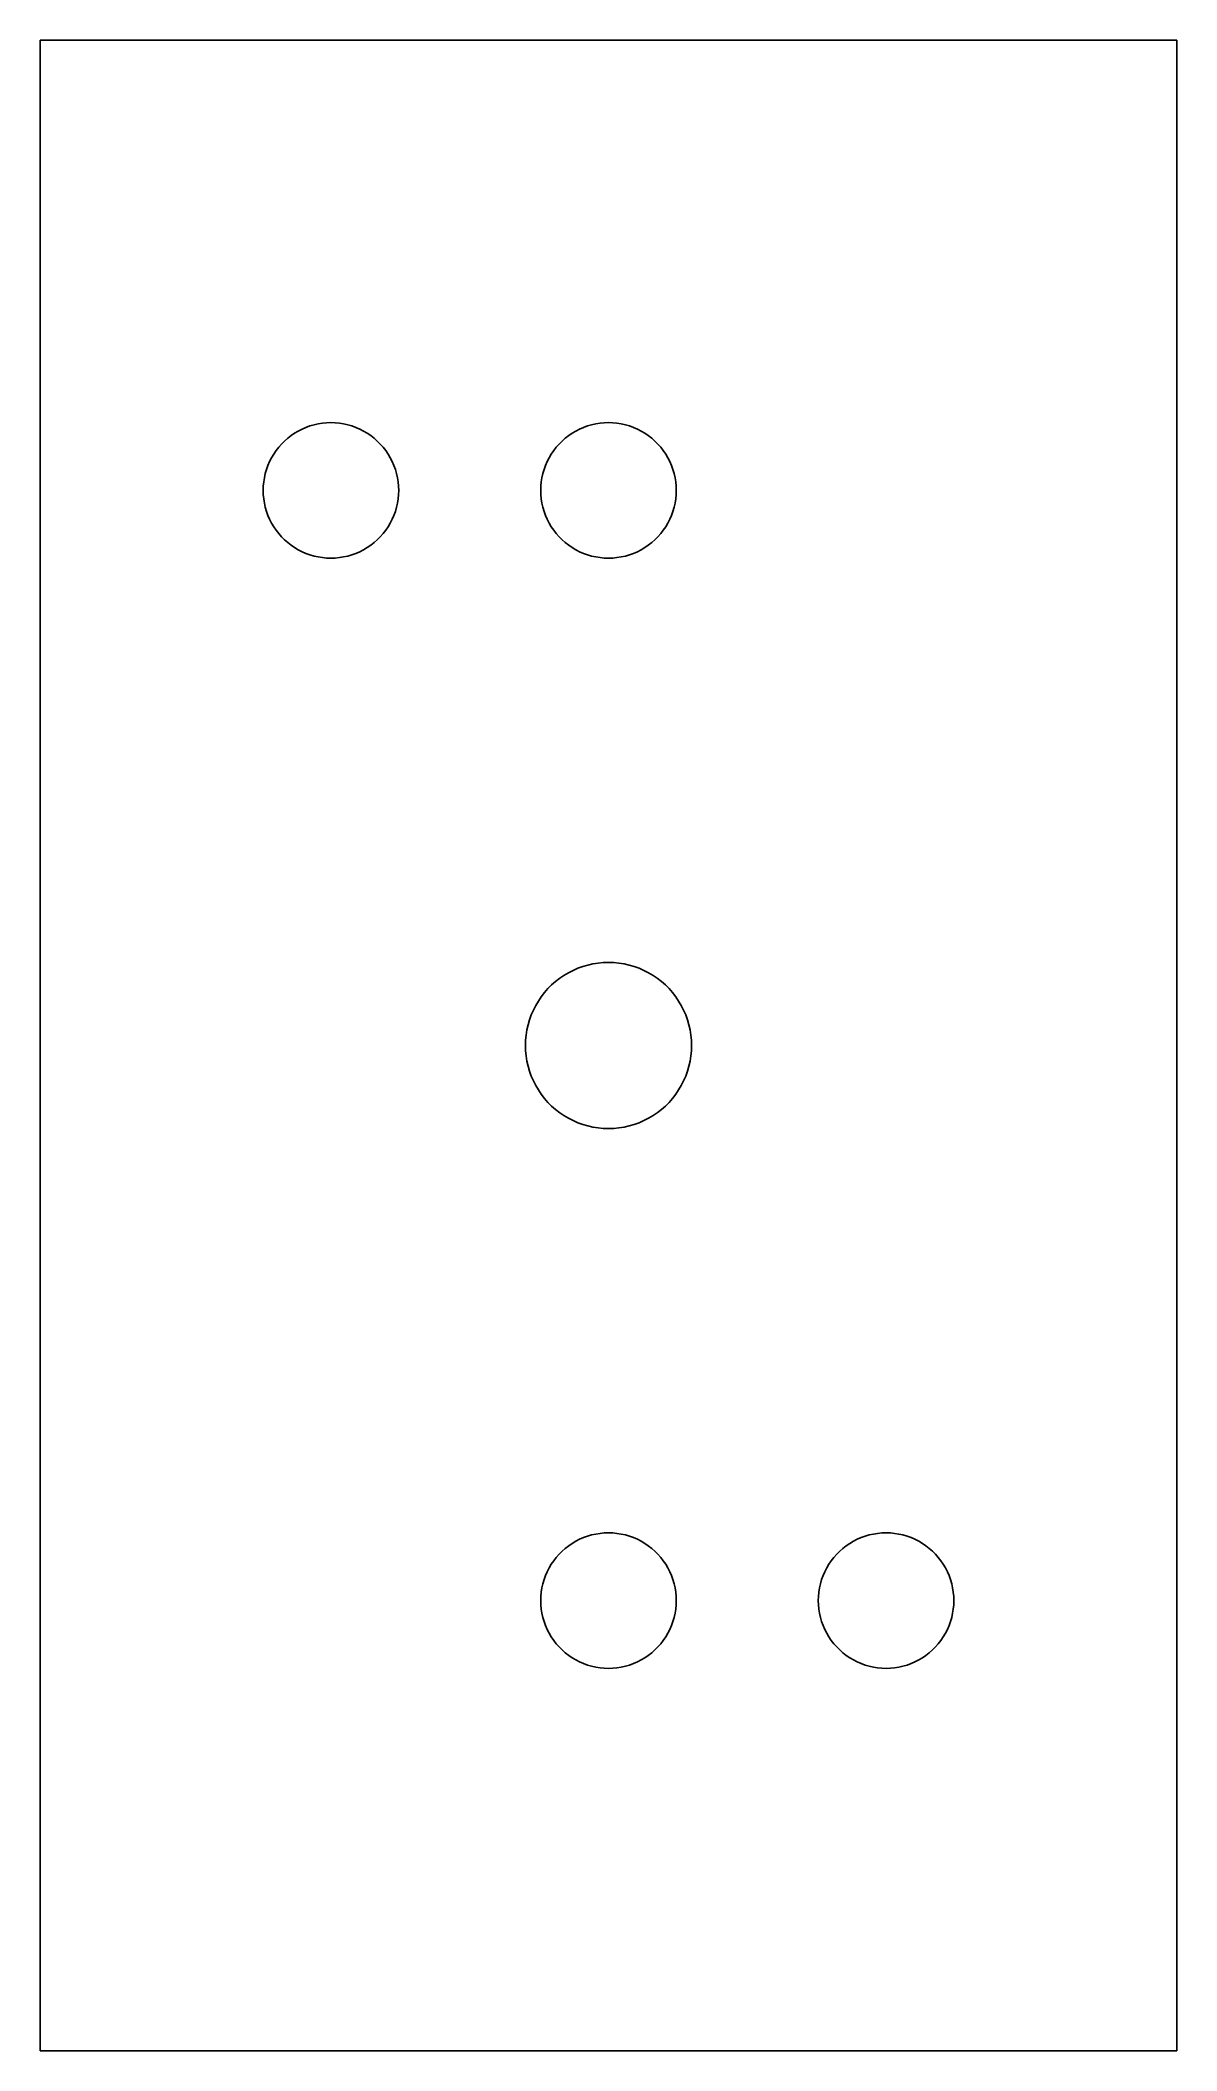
# Model space of a CAD drawing. Header units: metres. Extents: x -13 to 13, y -23 to 23.
import ezdxf

# ---------------------------------------------------------------- set-up
doc = ezdxf.new("R2010")
doc.units = ezdxf.units.M

msp = doc.modelspace()

# ---------------------------------------------------------------- linework, layer by layer
for p, q in [((13, 23), (-13, 23)), ((-13, 23), (-13, -23)), ((13, -23), (13, 23)), ((-7.47989, 13.761), (-7.41104, 13.8299)), ((-7.41104, 13.8299), (-7.338, 13.8943)), ((-7.338, 13.8943), (-7.26106, 13.954)), ((-7.26106, 13.954), (-7.18053, 14.0087)), ((-7.18053, 14.0087), (-7.09671, 14.0583)), ((-7.09671, 14.0583), (-7.00995, 14.1025)), ((-7.00995, 14.1025), (-6.92058, 14.1411)), ((-6.92058, 14.1411), (-6.82896, 14.1741)), ((-6.82896, 14.1741), (-6.73546, 14.2013)), ((-6.73546, 14.2013), (-6.64043, 14.2225)), ((-6.64043, 14.2225), (-6.54427, 14.2378)), ((-6.54427, 14.2378), (-6.44731, 14.2469)), ((-6.44731, 14.2469), (-6.34999, 14.25)), ((-6.34999, 14.25), (-6.25267, 14.2469)), ((-6.25267, 14.2469), (-6.15573, 14.2378)), ((-6.15573, 14.2378), (-6.05956, 14.2225)), ((-6.05956, 14.2225), (-5.96452, 14.2013)), ((-5.96452, 14.2013), (-5.87102, 14.1741)), ((-5.87102, 14.1741), (-5.7794, 14.1411)), ((-5.7794, 14.1411), (-5.69003, 14.1025)), ((-5.69003, 14.1025), (-5.60327, 14.0583)), ((-5.60327, 14.0583), (-5.51945, 14.0087)), ((-5.51945, 14.0087), (-5.43892, 13.954)), ((-5.43892, 13.954), (-5.36198, 13.8943)), ((-5.36198, 13.8943), (-5.28894, 13.8299)), ((-5.28894, 13.8299), (-5.22009, 13.761)), ((-1.1299, 13.761), (-1.06104, 13.8299)), ((-1.06104, 13.8299), (-0.988007, 13.8943)), ((-0.988007, 13.8943), (-0.911057, 13.954)), ((-0.911057, 13.954), (-0.830521, 14.0087)), ((-0.830521, 14.0087), (-0.746704, 14.0583)), ((-0.746704, 14.0583), (-0.659958, 14.1025)), ((-0.659958, 14.1025), (-0.570587, 14.1411)), ((-0.570587, 14.1411), (-0.478973, 14.1741)), ((-0.478973, 14.1741), (-0.385468, 14.2013)), ((-0.385468, 14.2013), (-0.290436, 14.2225)), ((-0.290436, 14.2225), (-0.19426, 14.2378)), ((-0.19426, 14.2378), (-0.097321, 14.2469)), ((-0.097321, 14.2469), (0, 14.25)), ((0, 14.25), (0.097321, 14.2469)), ((0.097321, 14.2469), (0.19426, 14.2378)), ((0.19426, 14.2378), (0.290436, 14.2225)), ((0.290436, 14.2225), (0.385468, 14.2013)), ((0.385468, 14.2013), (0.478973, 14.1741)), ((0.478973, 14.1741), (0.570587, 14.1411)), ((0.570587, 14.1411), (0.659958, 14.1025)), ((0.659958, 14.1025), (0.746704, 14.0583)), ((0.746704, 14.0583), (0.830521, 14.0087)), ((0.830521, 14.0087), (0.911057, 13.954)), ((0.911057, 13.954), (0.988007, 13.8943)), ((0.988007, 13.8943), (1.06104, 13.8299)), ((1.06104, 13.8299), (1.1299, 13.761)), ((-7.79115, 13.2706), (-7.75247, 13.36)), ((-7.75247, 13.36), (-7.70827, 13.4467)), ((-7.70827, 13.4467), (-7.65871, 13.5305)), ((-7.65871, 13.5305), (-7.60397, 13.6111)), ((-7.60397, 13.6111), (-7.54428, 13.688)), ((-7.54428, 13.688), (-7.47989, 13.761)), ((-5.22009, 13.761), (-5.1557, 13.688)), ((-5.1557, 13.688), (-5.09602, 13.6111)), ((-5.09602, 13.6111), (-5.04129, 13.5305)), ((-5.04129, 13.5305), (-4.99171, 13.4467)), ((-4.99171, 13.4467), (-4.94751, 13.36)), ((-4.94751, 13.36), (-4.90884, 13.2706)), ((-1.44115, 13.2706), (-1.40248, 13.36)), ((-1.40248, 13.36), (-1.35826, 13.4467)), ((-1.35826, 13.4467), (-1.3087, 13.5305)), ((-1.3087, 13.5305), (-1.25397, 13.6111)), ((-1.25397, 13.6111), (-1.19429, 13.688)), ((-1.19429, 13.688), (-1.1299, 13.761)), ((1.1299, 13.761), (1.19429, 13.688)), ((1.19429, 13.688), (1.25397, 13.6111)), ((1.25397, 13.6111), (1.3087, 13.5305)), ((1.3087, 13.5305), (1.35826, 13.4467)), ((1.35826, 13.4467), (1.40248, 13.36)), ((1.40248, 13.36), (1.44115, 13.2706)), ((-7.89693, 12.7973), (-7.88777, 12.8943)), ((-7.88777, 12.8943), (-7.87254, 12.9904)), ((-7.87254, 12.9904), (-7.8513, 13.0855)), ((-7.8513, 13.0855), (-7.82413, 13.179)), ((-7.82413, 13.179), (-7.79115, 13.2706)), ((-4.90884, 13.2706), (-4.87585, 13.179)), ((-4.87585, 13.179), (-4.84869, 13.0855)), ((-4.84869, 13.0855), (-4.82745, 12.9904)), ((-4.82745, 12.9904), (-4.81221, 12.8943)), ((-4.81221, 12.8943), (-4.80305, 12.7973)), ((-1.54694, 12.7973), (-1.53777, 12.8943)), ((-1.53777, 12.8943), (-1.52254, 12.9904)), ((-1.52254, 12.9904), (-1.5013, 13.0855)), ((-1.5013, 13.0855), (-1.47414, 13.179)), ((-1.47414, 13.179), (-1.44115, 13.2706)), ((1.44115, 13.2706), (1.47414, 13.179)), ((1.47414, 13.179), (1.5013, 13.0855)), ((1.5013, 13.0855), (1.52254, 12.9904)), ((1.52254, 12.9904), (1.53777, 12.8943)), ((1.53777, 12.8943), (1.54694, 12.7973)), ((-7.89999, 12.7), (-7.89693, 12.7973)), ((-7.89693, 12.6027), (-7.89999, 12.7)), ((-7.88777, 12.5057), (-7.89693, 12.6027)), ((-7.87254, 12.4095), (-7.88777, 12.5057)), ((-4.81221, 12.5057), (-4.82745, 12.4095)), ((-4.80305, 12.6027), (-4.81221, 12.5057)), ((-4.80305, 12.7973), (-4.79999, 12.7)), ((-4.79999, 12.7), (-4.80305, 12.6027)), ((-1.54999, 12.7), (-1.54694, 12.7973)), ((-1.54694, 12.6027), (-1.54999, 12.7)), ((-1.53777, 12.5057), (-1.54694, 12.6027)), ((-1.52254, 12.4095), (-1.53777, 12.5057)), ((1.53777, 12.5057), (1.52254, 12.4095)), ((1.54694, 12.6027), (1.53777, 12.5057)), ((1.54694, 12.7973), (1.54999, 12.7)), ((1.54999, 12.7), (1.54694, 12.6027)), ((-7.8513, 12.3145), (-7.87254, 12.4095)), ((-7.82413, 12.221), (-7.8513, 12.3145)), ((-7.79115, 12.1294), (-7.82413, 12.221)), ((-7.75247, 12.04), (-7.79115, 12.1294)), ((-7.70827, 11.9533), (-7.75247, 12.04)), ((-4.94751, 12.04), (-4.99171, 11.9533)), ((-4.90884, 12.1294), (-4.94751, 12.04)), ((-4.87585, 12.221), (-4.90884, 12.1294)), ((-4.84869, 12.3145), (-4.87585, 12.221)), ((-4.82745, 12.4095), (-4.84869, 12.3145)), ((-1.5013, 12.3145), (-1.52254, 12.4095)), ((-1.47414, 12.221), (-1.5013, 12.3145)), ((-1.44115, 12.1294), (-1.47414, 12.221)), ((-1.40248, 12.04), (-1.44115, 12.1294)), ((-1.35826, 11.9533), (-1.40248, 12.04)), ((1.40248, 12.04), (1.35826, 11.9533)), ((1.44115, 12.1294), (1.40248, 12.04)), ((1.47414, 12.221), (1.44115, 12.1294)), ((1.5013, 12.3145), (1.47414, 12.221)), ((1.52254, 12.4095), (1.5013, 12.3145)), ((-7.65871, 11.8695), (-7.70827, 11.9533)), ((-7.60397, 11.7889), (-7.65871, 11.8695)), ((-7.54428, 11.712), (-7.60397, 11.7889)), ((-7.47989, 11.6389), (-7.54428, 11.712)), ((-7.41104, 11.5701), (-7.47989, 11.6389)), ((-7.338, 11.5057), (-7.41104, 11.5701)), ((-7.26106, 11.446), (-7.338, 11.5057)), ((-5.36198, 11.5057), (-5.43892, 11.446)), ((-5.28894, 11.5701), (-5.36198, 11.5057)), ((-5.22009, 11.6389), (-5.28894, 11.5701)), ((-5.1557, 11.712), (-5.22009, 11.6389)), ((-5.09602, 11.7889), (-5.1557, 11.712)), ((-5.04129, 11.8695), (-5.09602, 11.7889)), ((-4.99171, 11.9533), (-5.04129, 11.8695)), ((-1.3087, 11.8695), (-1.35826, 11.9533)), ((-1.25397, 11.7889), (-1.3087, 11.8695)), ((-1.19429, 11.712), (-1.25397, 11.7889)), ((-1.1299, 11.6389), (-1.19429, 11.712)), ((-1.06104, 11.5701), (-1.1299, 11.6389)), ((-0.988007, 11.5057), (-1.06104, 11.5701)), ((-0.911057, 11.446), (-0.988007, 11.5057)), ((0.988007, 11.5057), (0.911057, 11.446)), ((1.06104, 11.5701), (0.988007, 11.5057)), ((1.1299, 11.6389), (1.06104, 11.5701)), ((1.19429, 11.712), (1.1299, 11.6389)), ((1.25397, 11.7889), (1.19429, 11.712)), ((1.3087, 11.8695), (1.25397, 11.7889)), ((1.35826, 11.9533), (1.3087, 11.8695)), ((-7.18053, 11.3913), (-7.26106, 11.446)), ((-7.09671, 11.3417), (-7.18053, 11.3913)), ((-7.00995, 11.2975), (-7.09671, 11.3417)), ((-6.92058, 11.2588), (-7.00995, 11.2975)), ((-6.82896, 11.2259), (-6.92058, 11.2588)), ((-6.73546, 11.1987), (-6.82896, 11.2259)), ((-6.64043, 11.1774), (-6.73546, 11.1987)), ((-6.54427, 11.1622), (-6.64043, 11.1774)), ((-6.44731, 11.153), (-6.54427, 11.1622)), ((-6.34999, 11.15), (-6.44731, 11.153)), ((-6.25267, 11.153), (-6.34999, 11.15)), ((-6.15573, 11.1622), (-6.25267, 11.153)), ((-6.05956, 11.1774), (-6.15573, 11.1622)), ((-5.96452, 11.1987), (-6.05956, 11.1774)), ((-5.87102, 11.2259), (-5.96452, 11.1987)), ((-5.7794, 11.2588), (-5.87102, 11.2259)), ((-5.69003, 11.2975), (-5.7794, 11.2588)), ((-5.60327, 11.3417), (-5.69003, 11.2975)), ((-5.51945, 11.3913), (-5.60327, 11.3417)), ((-5.43892, 11.446), (-5.51945, 11.3913)), ((-0.830521, 11.3913), (-0.911057, 11.446)), ((-0.746704, 11.3417), (-0.830521, 11.3913)), ((-0.659958, 11.2975), (-0.746704, 11.3417)), ((-0.570587, 11.2588), (-0.659958, 11.2975)), ((-0.478973, 11.2259), (-0.570587, 11.2588)), ((-0.385468, 11.1987), (-0.478973, 11.2259)), ((-0.290436, 11.1774), (-0.385468, 11.1987)), ((-0.19426, 11.1622), (-0.290436, 11.1774)), ((-0.097321, 11.153), (-0.19426, 11.1622)), ((0, 11.15), (-0.097321, 11.153)), ((0.097321, 11.153), (0, 11.15)), ((0.19426, 11.1622), (0.097321, 11.153)), ((0.290436, 11.1774), (0.19426, 11.1622)), ((0.385468, 11.1987), (0.290436, 11.1774)), ((0.478973, 11.2259), (0.385468, 11.1987)), ((0.570587, 11.2588), (0.478973, 11.2259)), ((0.659958, 11.2975), (0.570587, 11.2588)), ((0.746704, 11.3417), (0.659958, 11.2975)), ((0.830521, 11.3913), (0.746704, 11.3417)), ((0.911057, 11.446), (0.830521, 11.3913)), ((-0.587128, 1.80701), (-0.472504, 1.8403)), ((-0.472504, 1.8403), (-0.356018, 1.86633)), ((-0.356018, 1.86633), (-0.238129, 1.88501)), ((-0.238129, 1.88501), (-0.119293, 1.89624)), ((-0.119293, 1.89624), (0, 1.89999)), ((0, 1.89999), (0.119293, 1.89624)), ((0.119293, 1.89624), (0.238129, 1.88501)), ((0.238129, 1.88501), (0.356018, 1.86633)), ((0.356018, 1.86633), (0.472504, 1.8403)), ((0.472504, 1.8403), (0.587128, 1.80701)), ((-1.38504, 1.30063), (-1.30063, 1.38504)), ((-1.30063, 1.38504), (-1.21111, 1.46397)), ((-1.21111, 1.46397), (-1.11679, 1.53712)), ((-1.11679, 1.53712), (-1.01807, 1.60422)), ((-1.01807, 1.60422), (-0.915329, 1.66498)), ((-0.915329, 1.66498), (-0.808975, 1.71916)), ((-0.808975, 1.71916), (-0.699432, 1.76657)), ((-0.699432, 1.76657), (-0.587128, 1.80701)), ((0.587128, 1.80701), (0.699432, 1.76657)), ((0.699432, 1.76657), (0.808975, 1.71916)), ((0.808975, 1.71916), (0.915329, 1.66498)), ((0.915329, 1.66498), (1.01807, 1.60422)), ((1.01807, 1.60422), (1.11679, 1.53712)), ((1.11679, 1.53712), (1.21111, 1.46397)), ((1.21111, 1.46397), (1.30063, 1.38504)), ((1.30063, 1.38504), (1.38504, 1.30063)), ((-1.66498, 0.915329), (-1.60422, 1.01807)), ((-1.60422, 1.01807), (-1.53712, 1.11679)), ((-1.53712, 1.11679), (-1.46397, 1.21111)), ((-1.46397, 1.21111), (-1.38504, 1.30063)), ((1.38504, 1.30063), (1.46397, 1.21111)), ((1.46397, 1.21111), (1.53712, 1.11679)), ((1.53712, 1.11679), (1.60422, 1.01807)), ((1.60422, 1.01807), (1.66498, 0.915329)), ((-1.86633, 0.356018), (-1.8403, 0.472504)), ((-1.8403, 0.472504), (-1.80701, 0.587128)), ((-1.80701, 0.587128), (-1.76657, 0.699432)), ((-1.76657, 0.699432), (-1.71916, 0.808975)), ((-1.71916, 0.808975), (-1.66498, 0.915329)), ((1.66498, 0.915329), (1.71916, 0.808975)), ((1.71916, 0.808975), (1.76657, 0.699432)), ((1.76657, 0.699432), (1.80701, 0.587128)), ((1.80701, 0.587128), (1.8403, 0.472504)), ((1.8403, 0.472504), (1.86633, 0.356018)), ((-1.89999, 0), (-1.89624, 0.119293)), ((-1.89624, -0.119293), (-1.89999, 0)), ((-1.89624, 0.119293), (-1.88501, 0.238129)), ((-1.88501, 0.238129), (-1.86633, 0.356018)), ((1.86633, 0.356018), (1.88501, 0.238129)), ((1.88501, 0.238129), (1.89624, 0.119293)), ((1.89624, 0.119293), (1.89999, 0)), ((1.89999, 0), (1.89624, -0.119293)), ((-1.88501, -0.238129), (-1.89624, -0.119293)), ((-1.86633, -0.356018), (-1.88501, -0.238129)), ((-1.8403, -0.472504), (-1.86633, -0.356018)), ((1.86633, -0.356018), (1.8403, -0.472504)), ((1.88501, -0.238129), (1.86633, -0.356018)), ((1.89624, -0.119293), (1.88501, -0.238129)), ((-1.80701, -0.587128), (-1.8403, -0.472504)), ((-1.76657, -0.699432), (-1.80701, -0.587128)), ((-1.71916, -0.808975), (-1.76657, -0.699432)), ((-1.66498, -0.915329), (-1.71916, -0.808975)), ((-1.60422, -1.01807), (-1.66498, -0.915329)), ((1.66498, -0.915329), (1.60422, -1.01807)), ((1.71916, -0.808975), (1.66498, -0.915329)), ((1.76657, -0.699432), (1.71916, -0.808975)), ((1.80701, -0.587128), (1.76657, -0.699432)), ((1.8403, -0.472504), (1.80701, -0.587128)), ((-1.53712, -1.11679), (-1.60422, -1.01807)), ((-1.46397, -1.21111), (-1.53712, -1.11679)), ((-1.38504, -1.30063), (-1.46397, -1.21111)), ((-1.30063, -1.38504), (-1.38504, -1.30063)), ((1.38504, -1.30063), (1.30063, -1.38504)), ((1.46397, -1.21111), (1.38504, -1.30063)), ((1.53712, -1.11679), (1.46397, -1.21111)), ((1.60422, -1.01807), (1.53712, -1.11679)), ((-1.21111, -1.46397), (-1.30063, -1.38504)), ((-1.11679, -1.53712), (-1.21111, -1.46397)), ((-1.01807, -1.60422), (-1.11679, -1.53712)), ((-0.915329, -1.66498), (-1.01807, -1.60422)), ((-0.808975, -1.71916), (-0.915329, -1.66498)), ((-0.699432, -1.76657), (-0.808975, -1.71916)), ((-0.587128, -1.80701), (-0.699432, -1.76657)), ((-0.472504, -1.8403), (-0.587128, -1.80701)), ((0.587128, -1.80701), (0.472504, -1.8403)), ((0.699432, -1.76657), (0.587128, -1.80701)), ((0.808975, -1.71916), (0.699432, -1.76657)), ((0.915329, -1.66498), (0.808975, -1.71916)), ((1.01807, -1.60422), (0.915329, -1.66498)), ((1.11679, -1.53712), (1.01807, -1.60422)), ((1.21111, -1.46397), (1.11679, -1.53712)), ((1.30063, -1.38504), (1.21111, -1.46397)), ((-0.356018, -1.86633), (-0.472504, -1.8403)), ((-0.238129, -1.88501), (-0.356018, -1.86633)), ((-0.119293, -1.89624), (-0.238129, -1.88501)), ((0, -1.89999), (-0.119293, -1.89624)), ((0.119293, -1.89624), (0, -1.89999)), ((0.238129, -1.88501), (0.119293, -1.89624)), ((0.356018, -1.86633), (0.238129, -1.88501)), ((0.472504, -1.8403), (0.356018, -1.86633)), ((-0.988007, -11.5057), (-0.911057, -11.446)), ((-0.911057, -11.446), (-0.830521, -11.3913)), ((-0.830521, -11.3913), (-0.746704, -11.3417)), ((-0.746704, -11.3417), (-0.659958, -11.2975)), ((-0.659958, -11.2975), (-0.570587, -11.2588)), ((-0.570587, -11.2588), (-0.478973, -11.2259)), ((-0.478973, -11.2259), (-0.385468, -11.1987)), ((-0.385468, -11.1987), (-0.290436, -11.1774)), ((-0.290436, -11.1774), (-0.19426, -11.1622)), ((-0.19426, -11.1622), (-0.097321, -11.153)), ((-0.097321, -11.153), (0, -11.15)), ((0, -11.15), (0.097321, -11.153)), ((0.097321, -11.153), (0.19426, -11.1622)), ((0.19426, -11.1622), (0.290436, -11.1774)), ((0.290436, -11.1774), (0.385468, -11.1987)), ((0.385468, -11.1987), (0.478973, -11.2259)), ((0.478973, -11.2259), (0.570587, -11.2588)), ((0.570587, -11.2588), (0.659958, -11.2975)), ((0.659958, -11.2975), (0.746704, -11.3417)), ((0.746704, -11.3417), (0.830521, -11.3913)), ((0.830521, -11.3913), (0.911057, -11.446)), ((0.911057, -11.446), (0.988007, -11.5057)), ((5.36198, -11.5057), (5.43892, -11.446)), ((5.43892, -11.446), (5.51945, -11.3913)), ((5.51945, -11.3913), (5.60327, -11.3417)), ((5.60327, -11.3417), (5.69003, -11.2975)), ((5.69003, -11.2975), (5.7794, -11.2588)), ((5.7794, -11.2588), (5.87102, -11.2259)), ((5.87102, -11.2259), (5.96452, -11.1987)), ((5.96452, -11.1987), (6.05956, -11.1774)), ((6.05956, -11.1774), (6.15573, -11.1622)), ((6.15573, -11.1622), (6.25267, -11.153)), ((6.25267, -11.153), (6.34999, -11.15)), ((6.34999, -11.15), (6.44731, -11.153)), ((6.44731, -11.153), (6.54427, -11.1622)), ((6.54427, -11.1622), (6.64043, -11.1774)), ((6.64043, -11.1774), (6.73546, -11.1987)), ((6.73546, -11.1987), (6.82896, -11.2259)), ((6.82896, -11.2259), (6.92058, -11.2588)), ((6.92058, -11.2588), (7.00995, -11.2975)), ((7.00995, -11.2975), (7.09671, -11.3417)), ((7.09671, -11.3417), (7.18053, -11.3913)), ((7.18053, -11.3913), (7.26106, -11.446)), ((7.26106, -11.446), (7.338, -11.5057)), ((-1.40248, -12.04), (-1.35826, -11.9533)), ((-1.35826, -11.9533), (-1.3087, -11.8695)), ((-1.3087, -11.8695), (-1.25397, -11.7889)), ((-1.25397, -11.7889), (-1.19429, -11.712)), ((-1.19429, -11.712), (-1.1299, -11.6389)), ((-1.1299, -11.6389), (-1.06104, -11.5701)), ((-1.06104, -11.5701), (-0.988007, -11.5057)), ((0.988007, -11.5057), (1.06104, -11.5701)), ((1.06104, -11.5701), (1.1299, -11.6389)), ((1.1299, -11.6389), (1.19429, -11.712)), ((1.19429, -11.712), (1.25397, -11.7889)), ((1.25397, -11.7889), (1.3087, -11.8695)), ((1.3087, -11.8695), (1.35826, -11.9533)), ((1.35826, -11.9533), (1.40248, -12.04)), ((4.94751, -12.04), (4.99171, -11.9533)), ((4.99171, -11.9533), (5.04129, -11.8695)), ((5.04129, -11.8695), (5.09602, -11.7889)), ((5.09602, -11.7889), (5.1557, -11.712)), ((5.1557, -11.712), (5.22009, -11.6389)), ((5.22009, -11.6389), (5.28894, -11.5701)), ((5.28894, -11.5701), (5.36198, -11.5057)), ((7.338, -11.5057), (7.41104, -11.5701)), ((7.41104, -11.5701), (7.47989, -11.6389)), ((7.47989, -11.6389), (7.54428, -11.712)), ((7.54428, -11.712), (7.60397, -11.7889)), ((7.60397, -11.7889), (7.65871, -11.8695)), ((7.65871, -11.8695), (7.70827, -11.9533)), ((7.70827, -11.9533), (7.75247, -12.04)), ((-1.53777, -12.5057), (-1.52254, -12.4095)), ((-1.52254, -12.4095), (-1.5013, -12.3145)), ((-1.5013, -12.3145), (-1.47414, -12.221)), ((-1.47414, -12.221), (-1.44115, -12.1294)), ((-1.44115, -12.1294), (-1.40248, -12.04)), ((1.40248, -12.04), (1.44115, -12.1294)), ((1.44115, -12.1294), (1.47414, -12.221)), ((1.47414, -12.221), (1.5013, -12.3145)), ((1.5013, -12.3145), (1.52254, -12.4095)), ((1.52254, -12.4095), (1.53777, -12.5057)), ((4.81221, -12.5057), (4.82745, -12.4095)), ((4.82745, -12.4095), (4.84869, -12.3145)), ((4.84869, -12.3145), (4.87585, -12.221)), ((4.87585, -12.221), (4.90884, -12.1294)), ((4.90884, -12.1294), (4.94751, -12.04)), ((7.75247, -12.04), (7.79115, -12.1294)), ((7.79115, -12.1294), (7.82413, -12.221)), ((7.82413, -12.221), (7.8513, -12.3145)), ((7.8513, -12.3145), (7.87254, -12.4095)), ((7.87254, -12.4095), (7.88777, -12.5057)), ((-1.54999, -12.7), (-1.54694, -12.6027)), ((-1.54694, -12.7973), (-1.54999, -12.7)), ((-1.54694, -12.6027), (-1.53777, -12.5057)), ((-1.53777, -12.8943), (-1.54694, -12.7973)), ((1.53777, -12.5057), (1.54694, -12.6027)), ((1.54694, -12.7973), (1.53777, -12.8943)), ((1.54694, -12.6027), (1.54999, -12.7)), ((1.54999, -12.7), (1.54694, -12.7973)), ((4.79999, -12.7), (4.80305, -12.6027)), ((4.80305, -12.7973), (4.79999, -12.7)), ((4.80305, -12.6027), (4.81221, -12.5057)), ((4.81221, -12.8943), (4.80305, -12.7973)), ((7.88777, -12.5057), (7.89693, -12.6027)), ((7.89693, -12.7973), (7.88777, -12.8943)), ((7.89693, -12.6027), (7.89999, -12.7)), ((7.89999, -12.7), (7.89693, -12.7973)), ((-1.52254, -12.9904), (-1.53777, -12.8943)), ((-1.5013, -13.0855), (-1.52254, -12.9904)), ((-1.47414, -13.179), (-1.5013, -13.0855)), ((-1.44115, -13.2706), (-1.47414, -13.179)), ((-1.40248, -13.36), (-1.44115, -13.2706)), ((1.44115, -13.2706), (1.40248, -13.36)), ((1.47414, -13.179), (1.44115, -13.2706)), ((1.5013, -13.0855), (1.47414, -13.179)), ((1.52254, -12.9904), (1.5013, -13.0855)), ((1.53777, -12.8943), (1.52254, -12.9904)), ((4.82745, -12.9904), (4.81221, -12.8943)), ((4.84869, -13.0855), (4.82745, -12.9904)), ((4.87585, -13.179), (4.84869, -13.0855)), ((4.90884, -13.2706), (4.87585, -13.179)), ((4.94751, -13.36), (4.90884, -13.2706)), ((7.79115, -13.2706), (7.75247, -13.36)), ((7.82413, -13.179), (7.79115, -13.2706)), ((7.8513, -13.0855), (7.82413, -13.179)), ((7.87254, -12.9904), (7.8513, -13.0855)), ((7.88777, -12.8943), (7.87254, -12.9904)), ((-1.35826, -13.4467), (-1.40248, -13.36)), ((-1.3087, -13.5305), (-1.35826, -13.4467)), ((-1.25397, -13.6111), (-1.3087, -13.5305)), ((-1.19429, -13.688), (-1.25397, -13.6111)), ((-1.1299, -13.761), (-1.19429, -13.688)), ((-1.06104, -13.8299), (-1.1299, -13.761)), ((1.1299, -13.761), (1.06104, -13.8299)), ((1.19429, -13.688), (1.1299, -13.761)), ((1.25397, -13.6111), (1.19429, -13.688)), ((1.3087, -13.5305), (1.25397, -13.6111)), ((1.35826, -13.4467), (1.3087, -13.5305)), ((1.40248, -13.36), (1.35826, -13.4467)), ((4.99171, -13.4467), (4.94751, -13.36)), ((5.04129, -13.5305), (4.99171, -13.4467)), ((5.09602, -13.6111), (5.04129, -13.5305)), ((5.1557, -13.688), (5.09602, -13.6111)), ((5.22009, -13.761), (5.1557, -13.688)), ((5.28894, -13.8299), (5.22009, -13.761)), ((7.47989, -13.761), (7.41104, -13.8299)), ((7.54428, -13.688), (7.47989, -13.761)), ((7.60397, -13.6111), (7.54428, -13.688)), ((7.65871, -13.5305), (7.60397, -13.6111)), ((7.70827, -13.4467), (7.65871, -13.5305)), ((7.75247, -13.36), (7.70827, -13.4467)), ((-0.988007, -13.8943), (-1.06104, -13.8299)), ((-0.911057, -13.954), (-0.988007, -13.8943)), ((-0.830521, -14.0087), (-0.911057, -13.954)), ((-0.746704, -14.0583), (-0.830521, -14.0087)), ((-0.659958, -14.1025), (-0.746704, -14.0583)), ((-0.570587, -14.1411), (-0.659958, -14.1025)), ((-0.478973, -14.1741), (-0.570587, -14.1411)), ((-0.385468, -14.2013), (-0.478973, -14.1741)), ((-0.290436, -14.2225), (-0.385468, -14.2013)), ((-0.19426, -14.2378), (-0.290436, -14.2225)), ((-0.097321, -14.2469), (-0.19426, -14.2378)), ((0, -14.25), (-0.097321, -14.2469)), ((0.097321, -14.2469), (0, -14.25)), ((0.19426, -14.2378), (0.097321, -14.2469)), ((0.290436, -14.2225), (0.19426, -14.2378)), ((0.385468, -14.2013), (0.290436, -14.2225)), ((0.478973, -14.1741), (0.385468, -14.2013)), ((0.570587, -14.1411), (0.478973, -14.1741)), ((0.659958, -14.1025), (0.570587, -14.1411)), ((0.746704, -14.0583), (0.659958, -14.1025)), ((0.830521, -14.0087), (0.746704, -14.0583)), ((0.911057, -13.954), (0.830521, -14.0087)), ((0.988007, -13.8943), (0.911057, -13.954)), ((1.06104, -13.8299), (0.988007, -13.8943)), ((5.36198, -13.8943), (5.28894, -13.8299)), ((5.43892, -13.954), (5.36198, -13.8943)), ((5.51945, -14.0087), (5.43892, -13.954)), ((5.60327, -14.0583), (5.51945, -14.0087)), ((5.69003, -14.1025), (5.60327, -14.0583)), ((5.7794, -14.1411), (5.69003, -14.1025)), ((5.87102, -14.1741), (5.7794, -14.1411)), ((5.96452, -14.2013), (5.87102, -14.1741)), ((6.05956, -14.2225), (5.96452, -14.2013)), ((6.15573, -14.2378), (6.05956, -14.2225)), ((6.25267, -14.2469), (6.15573, -14.2378)), ((6.34999, -14.25), (6.25267, -14.2469)), ((6.44731, -14.2469), (6.34999, -14.25)), ((6.54427, -14.2378), (6.44731, -14.2469)), ((6.64043, -14.2225), (6.54427, -14.2378)), ((6.73546, -14.2013), (6.64043, -14.2225)), ((6.82896, -14.1741), (6.73546, -14.2013)), ((6.92058, -14.1411), (6.82896, -14.1741)), ((7.00995, -14.1025), (6.92058, -14.1411)), ((7.09671, -14.0583), (7.00995, -14.1025)), ((7.18053, -14.0087), (7.09671, -14.0583)), ((7.26106, -13.954), (7.18053, -14.0087)), ((7.338, -13.8943), (7.26106, -13.954)), ((7.41104, -13.8299), (7.338, -13.8943)), ((-13, -23), (13, -23))]:
    msp.add_line(p, q)

doc.saveas('drawing.dxf')
